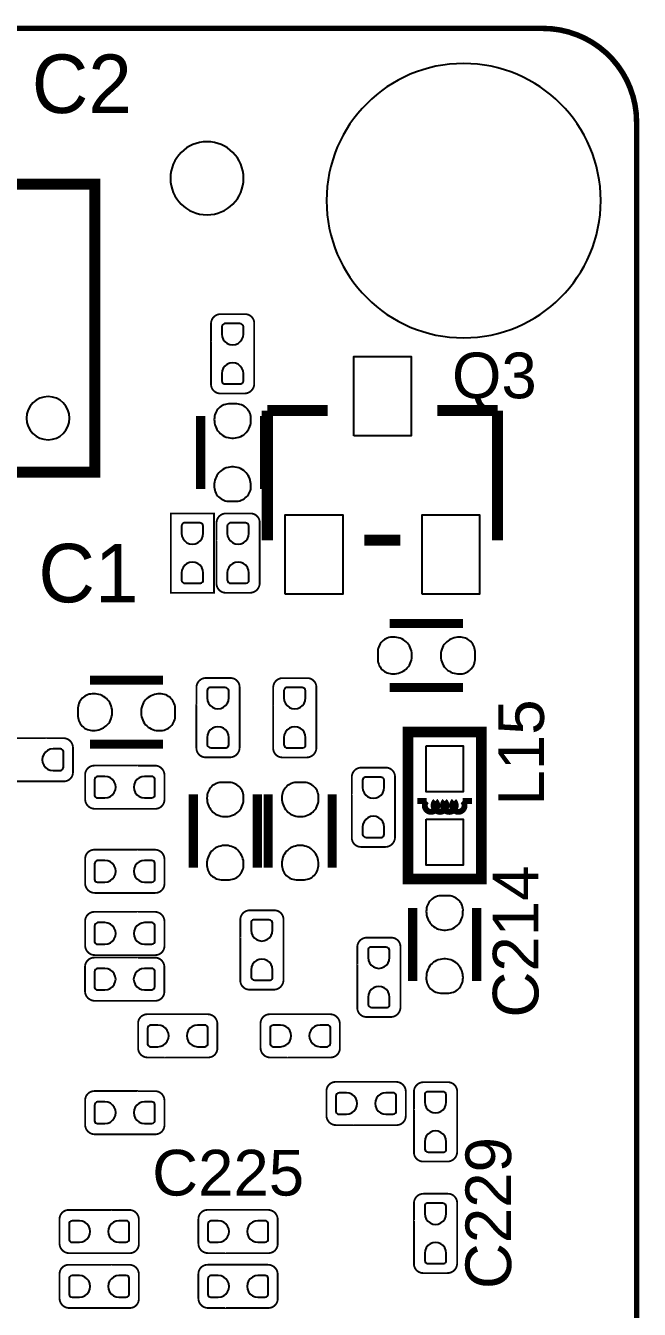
# Model space of a CAD drawing. Extents: x 52.2 to 109.2, y 0 to 35.
# Drawn here: x 100.7 to 109.23, y 17.21 to 35.04 of the extents above; entities that cross this region are included whole.
import ezdxf
from ezdxf.enums import TextEntityAlignment as Align

# ---------------------------------------------------------------- set-up
doc = ezdxf.new("R2010")
doc.units = 0
doc.header["$MEASUREMENT"] = 0
doc.layers.get('0').update_dxf_attribs({"linetype": 'CONTINUOUS'})
for name, color, linetype in [('BG_NCROUTE_PATH', 231, 'CONTINUOUS'), ('BG_OUTLINE', 2, 'CONTINUOUS'), ('PIN_BOTTOM', 11, 'CONTINUOUS')]:
    doc.layers.add(name, color=color, linetype=linetype)

# ---------------------------------------------------------------- blocks, each defined once
blk = doc.blocks.new('AAA')
at = {"layer": 'BG_NCROUTE_PATH'}
for points, const_width in [([(-53.29428, -2.39395), (1.105662, -2.39395, 0.414214), (2.405634, -1.093978), (2.405634, 31.306008, 0.414214), (1.105662, 32.60598), (-53.29428, 32.60598, 0.414214), (-54.594252, 31.306008), (-54.594252, -1.093978, 0.414214), (-53.29428, -2.39395)], 0.0762), ([(-48.681132, 28.265628), (-48.681132, 28.504896, 0.414214), (-48.813466, 28.63723), (-49.154588, 28.63723, 0.414214), (-49.281334, 28.510484), (-49.281334, 27.670506, 0.414214), (-49.145952, 27.535124), (-48.809402, 27.535124, 0.414214), (-48.680878, 27.663648), (-48.680878, 28.265374), (-48.681132, 28.265628)], 0.0254), ([(-48.757332, 25.497028), (-48.757332, 25.736296, 0.414214), (-48.889666, 25.86863), (-49.230788, 25.86863, 0.414214), (-49.357534, 25.741884), (-49.357534, 24.901906, 0.414214), (-49.222152, 24.766524), (-48.885602, 24.766524, 0.414214), (-48.757078, 24.895048), (-48.757078, 25.496774), (-48.757332, 25.497028)], 0.0254), ([(-49.544732, 23.210012), (-49.544732, 23.44928, 0.414214), (-49.677066, 23.581614), (-50.018188, 23.581614, 0.414214), (-50.144934, 23.454868), (-50.144934, 22.61489, 0.414214), (-50.009552, 22.479508), (-49.673002, 22.479508, 0.414214), (-49.544478, 22.608032), (-49.544478, 23.209758), (-49.544732, 23.210012)], 0.0254), ([(-48.477932, 23.211282), (-48.477932, 23.45055, 0.414214), (-48.610266, 23.582884), (-48.951388, 23.582884, 0.414214), (-49.078134, 23.456138), (-49.078134, 22.61616, 0.414214), (-48.942752, 22.480778), (-48.606202, 22.480778, 0.414214), (-48.477678, 22.609302), (-48.477678, 23.211028), (-48.477932, 23.211282)], 0.0254), ([(-46.390814, 22.74697), (-46.630082, 22.74697, 0.414214), (-46.762416, 22.614636), (-46.762416, 22.273514, 0.414214), (-46.63567, 22.146768), (-45.795692, 22.146768, 0.414214), (-45.66031, 22.28215), (-45.66031, 22.6187, 0.414214), (-45.788834, 22.747224), (-46.39056, 22.747224), (-46.390814, 22.74697)], 0.0254), ([(-50.636932, 21.966682), (-50.636932, 22.20595, 0.414214), (-50.769266, 22.338284), (-51.110388, 22.338284, 0.414214), (-51.237134, 22.211538), (-51.237134, 21.37156, 0.414214), (-51.101752, 21.236178), (-50.765202, 21.236178, 0.414214), (-50.636678, 21.364702), (-50.636678, 21.966428), (-50.636932, 21.966682)], 0.0254), ([(-47.662084, 22.36597), (-47.901352, 22.36597, 0.414214), (-48.033686, 22.233636), (-48.033686, 21.892514, 0.414214), (-47.90694, 21.765768), (-47.066962, 21.765768, 0.414214), (-46.93158, 21.90115), (-46.93158, 22.2377, 0.414214), (-47.060104, 22.366224), (-47.66183, 22.366224), (-47.662084, 22.36597)], 0.0254), ([(-52.308252, 21.87321), (-52.176172, 21.87321, 2.510943), (-52.056792, 21.87321, 2.325548), (-51.927252, 21.87321)], 0.08128), ([(-51.546252, 21.87321), (-51.678332, 21.87321, -2.510943), (-51.797712, 21.87321, -2.325548), (-51.927252, 21.87321)], 0.08128), ([(-47.662084, 21.19757), (-47.901352, 21.19757, 0.414214), (-48.033686, 21.065236), (-48.033686, 20.724114, 0.414214), (-47.90694, 20.597368), (-47.066962, 20.597368, 0.414214), (-46.93158, 20.73275), (-46.93158, 21.0693, 0.414214), (-47.060104, 21.197824), (-47.66183, 21.197824), (-47.662084, 21.19757)], 0.0254), ([(-49.087532, 19.984212), (-49.087532, 20.22348, 0.414214), (-49.219866, 20.355814), (-49.560988, 20.355814, 0.414214), (-49.687734, 20.229068), (-49.687734, 19.38909, 0.414214), (-49.552352, 19.253708), (-49.215802, 19.253708, 0.414214), (-49.087278, 19.382232), (-49.087278, 19.983958), (-49.087532, 19.984212)], 0.0254), ([(-47.662084, 20.33397), (-47.901352, 20.33397, 0.414214), (-48.033686, 20.201636), (-48.033686, 19.860514, 0.414214), (-47.90694, 19.733768), (-47.066962, 19.733768, 0.414214), (-46.93158, 19.86915), (-46.93158, 20.2057, 0.414214), (-47.060104, 20.334224), (-47.66183, 20.334224), (-47.662084, 20.33397)], 0.0254), ([(-50.713132, 19.604482), (-50.713132, 19.84375, 0.414214), (-50.845466, 19.976084), (-51.186588, 19.976084, 0.414214), (-51.313334, 19.849338), (-51.313334, 19.00936, 0.414214), (-51.177952, 18.873978), (-50.841402, 18.873978, 0.414214), (-50.712878, 19.002502), (-50.712878, 19.604228), (-50.713132, 19.604482)], 0.0254), ([(-47.660814, 19.69897), (-47.900082, 19.69897, 0.414214), (-48.032416, 19.566636), (-48.032416, 19.225514, 0.414214), (-47.90567, 19.098768), (-47.065692, 19.098768, 0.414214), (-46.93031, 19.23415), (-46.93031, 19.5707, 0.414214), (-47.058834, 19.699224), (-47.66056, 19.699224), (-47.660814, 19.69897)], 0.0254), ([(-49.74082, 18.31213), (-49.501552, 18.31213, 0.414214), (-49.369218, 18.444464), (-49.369218, 18.785586, 0.414214), (-49.495964, 18.912332), (-50.335942, 18.912332, 0.414214), (-50.471324, 18.77695), (-50.471324, 18.4404, 0.414214), (-50.3428, 18.311876), (-49.741074, 18.311876), (-49.74082, 18.31213)], 0.0254), ([(-48.03902, 18.31213), (-47.799752, 18.31213, 0.414214), (-47.667418, 18.444464), (-47.667418, 18.785586, 0.414214), (-47.794164, 18.912332), (-48.634142, 18.912332, 0.414214), (-48.769524, 18.77695), (-48.769524, 18.4404, 0.414214), (-48.641, 18.311876), (-48.039274, 18.311876), (-48.03902, 18.31213)], 0.0254), ([(-51.500532, 17.596612), (-51.500532, 17.83588, 0.414214), (-51.632866, 17.968214), (-51.973988, 17.968214, 0.414214), (-52.100734, 17.841468), (-52.100734, 17.00149, 0.414214), (-51.965352, 16.866108), (-51.628802, 16.866108, 0.414214), (-51.500278, 16.994632), (-51.500278, 17.596358), (-51.500532, 17.596612)], 0.0254), ([(-50.65649, 17.37233), (-50.417222, 17.37233, 0.414214), (-50.284888, 17.504664), (-50.284888, 17.845786, 0.414214), (-50.411634, 17.972532), (-51.251612, 17.972532, 0.414214), (-51.386994, 17.83715), (-51.386994, 17.5006, 0.414214), (-51.25847, 17.372076), (-50.656744, 17.372076), (-50.65649, 17.37233)], 0.0254), ([(-47.662084, 17.84477), (-47.901352, 17.84477, 0.414214), (-48.033686, 17.712436), (-48.033686, 17.371314, 0.414214), (-47.90694, 17.244568), (-47.066962, 17.244568, 0.414214), (-46.93158, 17.37995), (-46.93158, 17.7165, 0.414214), (-47.060104, 17.845024), (-47.66183, 17.845024), (-47.662084, 17.84477)], 0.0254), ([(-51.500532, 16.047212), (-51.500532, 16.28648, 0.414214), (-51.632866, 16.418814), (-51.973988, 16.418814, 0.414214), (-52.100734, 16.292068), (-52.100734, 15.45209, 0.414214), (-51.965352, 15.316708), (-51.628802, 15.316708, 0.414214), (-51.500278, 15.445232), (-51.500278, 16.046958), (-51.500532, 16.047212)], 0.0254), ([(-48.87722, 15.59433), (-48.637952, 15.59433, 0.414214), (-48.505618, 15.726664), (-48.505618, 16.067786, 0.414214), (-48.632364, 16.194532), (-49.472342, 16.194532, 0.414214), (-49.607724, 16.05915), (-49.607724, 15.7226, 0.414214), (-49.4792, 15.594076), (-48.877474, 15.594076), (-48.87722, 15.59433)], 0.0254), ([(-47.306484, 16.19377), (-47.545752, 16.19377, 0.414214), (-47.678086, 16.061436), (-47.678086, 15.720314, 0.414214), (-47.55134, 15.593568), (-46.711362, 15.593568, 0.414214), (-46.57598, 15.72895), (-46.57598, 16.0655, 0.414214), (-46.704504, 16.194024), (-47.30623, 16.194024), (-47.306484, 16.19377)], 0.0254), ([(-48.87722, 14.83233), (-48.637952, 14.83233, 0.414214), (-48.505618, 14.964664), (-48.505618, 15.305786, 0.414214), (-48.632364, 15.432532), (-49.472342, 15.432532, 0.414214), (-49.607724, 15.29715), (-49.607724, 14.9606, 0.414214), (-49.4792, 14.832076), (-48.877474, 14.832076), (-48.87722, 14.83233)], 0.0254), ([(-47.306484, 15.43177), (-47.545752, 15.43177, 0.414214), (-47.678086, 15.299436), (-47.678086, 14.958314, 0.414214), (-47.55134, 14.831568), (-46.711362, 14.831568, 0.414214), (-46.57598, 14.96695), (-46.57598, 15.3035, 0.414214), (-46.704504, 15.432024), (-47.30623, 15.432024), (-47.306484, 15.43177)], 0.0254)]:
    blk.add_lwpolyline(points, format="xyb", dxfattribs=dict(at, const_width=const_width))
for points, const_width in [([(-45.866558, 26.441654), (-47.066708, 26.441654), (-47.066708, 30.441646), (-45.866558, 30.441646)], 0.1524), ([(-52.66309, 27.297126), (-52.66309, 25.493726)], 0.153924), ([(-51.825144, 27.297126), (-52.66309, 27.297126)], 0.153924), ([(-50.301144, 27.297126), (-49.463198, 27.297126)], 0.153924), ([(-49.463198, 27.297126), (-49.463198, 25.493726)], 0.153924), ([(-49.425352, 27.22245), (-49.425352, 26.20645)], 0.127), ([(-48.536352, 26.20645), (-48.536352, 27.22245)], 0.127), ([(-48.122332, 25.41016), (-48.122332, 25.868376), (-48.722788, 25.868376), (-48.722788, 24.76627), (-48.122332, 24.76627), (-48.122332, 25.41016)], 0.0254), ([(-50.813208, 25.497282), (-51.31308, 25.497282)], 0.153924), ([(-51.165252, 24.33955), (-52.181252, 24.33955)], 0.127), ([(-46.999652, 23.55215), (-48.015652, 23.55215)], 0.127), ([(-52.181252, 23.45055), (-51.165252, 23.45055)], 0.127), ([(-52.437792, 22.83333), (-52.437792, 20.79117), (-51.416712, 20.79117), (-51.416712, 22.83333), (-52.437792, 22.83333)], 0.14986), ([(-48.015652, 22.66315), (-46.999652, 22.66315)], 0.127), ([(-50.365152, 21.96465), (-50.365152, 20.94865)], 0.127), ([(-49.476152, 20.94865), (-49.476152, 21.96465)], 0.127), ([(-49.323752, 21.96465), (-49.323752, 20.94865)], 0.127), ([(-48.434752, 20.94865), (-48.434752, 21.96465)], 0.127), ([(-52.371752, 20.38985), (-52.371752, 19.37385)], 0.127), ([(-51.482752, 19.37385), (-51.482752, 20.38985)], 0.127)]:
    blk.add_lwpolyline(points, dxfattribs=dict(at, const_width=const_width))
at = {"layer": 'BG_OUTLINE'}
blk.add_lwpolyline([(-54.594252, 27.346656), (-54.594252, 0.680974), (-54.594252, -1.102106, 0.41084), (-53.287422, -2.39395), (-51.216052, -2.39395), (-2.315972, -2.39395), (1.120902, -2.39395, 0.411966), (2.405634, -1.099312), (2.405634, 1.886204), (2.405634, 28.812236), (2.405634, 31.328106, 0.410401), (1.110996, 32.60598), (-0.444754, 32.60598), (-45.696378, 32.60598), (-53.289708, 32.60598, 0.41031), (-54.594252, 31.28391)], format="xyb", close=True, dxfattribs=at)
at = {"layer": 'PIN_BOTTOM'}
for points in [[(-49.130966, 28.360878), (-49.130966, 28.462478, -0.375524), (-49.082452, 28.504896), (-48.866552, 28.504896, -0.36542), (-48.830738, 28.462478), (-48.830738, 28.360878, -1.000028)], [(-48.830738, 27.810714), (-48.830738, 27.709114, -0.375524), (-48.879252, 27.666696), (-49.095152, 27.666696, -0.36542), (-49.130966, 27.709114), (-49.130966, 27.810714, -1.000028)], [(-49.207166, 25.592278), (-49.207166, 25.693878, -0.375524), (-49.158652, 25.736296), (-48.942752, 25.736296, -0.36542), (-48.906938, 25.693878), (-48.906938, 25.592278, -1.000028)], [(-48.572166, 25.592532), (-48.572166, 25.694132, -0.375524), (-48.523652, 25.73655), (-48.307752, 25.73655, -0.36542), (-48.271938, 25.694132), (-48.271938, 25.592532, -1.000028)], [(-48.906938, 25.042114), (-48.906938, 24.940514, -0.375524), (-48.955452, 24.898096), (-49.171352, 24.898096, -0.36542), (-49.207166, 24.940514), (-49.207166, 25.042114, -1.000028)], [(-48.271938, 25.042368), (-48.271938, 24.940768, -0.375524), (-48.320452, 24.89835), (-48.536352, 24.89835, -0.36542), (-48.572166, 24.940768), (-48.572166, 25.042368, -1.000028)], [(-49.994566, 23.305262), (-49.994566, 23.406862, -0.375524), (-49.946052, 23.44928), (-49.730152, 23.44928, -0.36542), (-49.694338, 23.406862), (-49.694338, 23.305262, -1.000028)], [(-48.927766, 23.306532), (-48.927766, 23.408132, -0.375524), (-48.879252, 23.45055), (-48.663352, 23.45055, -0.36542), (-48.627538, 23.408132), (-48.627538, 23.306532, -1.000028)], [(-49.694338, 22.755098), (-49.694338, 22.653498, -0.375524), (-49.742852, 22.61108), (-49.958752, 22.61108, -0.36542), (-49.994566, 22.653498), (-49.994566, 22.755098, -1.000028)], [(-48.627538, 22.756368), (-48.627538, 22.654768, -0.375524), (-48.676052, 22.61235), (-48.891952, 22.61235, -0.36542), (-48.927766, 22.654768), (-48.927766, 22.756368, -1.000028)], [(-46.486064, 22.297136), (-46.587664, 22.297136, -0.375524), (-46.630082, 22.34565), (-46.630082, 22.56155, -0.36542), (-46.587664, 22.597364), (-46.486064, 22.597364, -1.000028)], [(-51.086766, 22.061932), (-51.086766, 22.163532, -0.375524), (-51.038252, 22.20595), (-50.822352, 22.20595, -0.36542), (-50.786538, 22.163532), (-50.786538, 22.061932, -1.000028)], [(-47.757334, 21.916136), (-47.858934, 21.916136, -0.375524), (-47.901352, 21.96465), (-47.901352, 22.18055, -0.36542), (-47.858934, 22.216364), (-47.757334, 22.216364, -1.000028)], [(-47.20717, 22.216364), (-47.10557, 22.216364, -0.375524), (-47.063152, 22.16785), (-47.063152, 21.95195, -0.36542), (-47.10557, 21.916136), (-47.20717, 21.916136, -1.000028)], [(-50.786538, 21.511768), (-50.786538, 21.410168, -0.375524), (-50.835052, 21.36775), (-51.050952, 21.36775, -0.36542), (-51.086766, 21.410168), (-51.086766, 21.511768, -1.000028)], [(-47.757334, 20.747736), (-47.858934, 20.747736, -0.375524), (-47.901352, 20.79625), (-47.901352, 21.01215, -0.36542), (-47.858934, 21.047964), (-47.757334, 21.047964, -1.000028)], [(-47.20717, 21.047964), (-47.10557, 21.047964, -0.375524), (-47.063152, 20.99945), (-47.063152, 20.78355, -0.36542), (-47.10557, 20.747736), (-47.20717, 20.747736, -1.000028)], [(-49.537366, 20.079462), (-49.537366, 20.181062, -0.375524), (-49.488852, 20.22348), (-49.272952, 20.22348, -0.36542), (-49.237138, 20.181062), (-49.237138, 20.079462, -1.000028)], [(-47.757334, 19.884136), (-47.858934, 19.884136, -0.375524), (-47.901352, 19.93265), (-47.901352, 20.14855, -0.36542), (-47.858934, 20.184364), (-47.757334, 20.184364, -1.000028)], [(-47.20717, 20.184364), (-47.10557, 20.184364, -0.375524), (-47.063152, 20.13585), (-47.063152, 19.91995, -0.36542), (-47.10557, 19.884136), (-47.20717, 19.884136, -1.000028)], [(-51.162966, 19.699732), (-51.162966, 19.801332, -0.375524), (-51.114452, 19.84375), (-50.898552, 19.84375, -0.36542), (-50.862738, 19.801332), (-50.862738, 19.699732, -1.000028)], [(-49.237138, 19.529298), (-49.237138, 19.427698, -0.375524), (-49.285652, 19.38528), (-49.501552, 19.38528, -0.36542), (-49.537366, 19.427698), (-49.537366, 19.529298, -1.000028)], [(-47.756064, 19.249136), (-47.857664, 19.249136, -0.375524), (-47.900082, 19.29765), (-47.900082, 19.51355, -0.36542), (-47.857664, 19.549364), (-47.756064, 19.549364, -1.000028)], [(-47.2059, 19.549364), (-47.1043, 19.549364, -0.375524), (-47.061882, 19.50085), (-47.061882, 19.28495, -0.36542), (-47.1043, 19.249136), (-47.2059, 19.249136, -1.000028)], [(-50.862738, 19.149568), (-50.862738, 19.047968, -0.375524), (-50.911252, 19.00555), (-51.127152, 19.00555, -0.36542), (-51.162966, 19.047968), (-51.162966, 19.149568, -1.000028)], [(-50.195734, 18.461736), (-50.297334, 18.461736, -0.375524), (-50.339752, 18.51025), (-50.339752, 18.72615, -0.36542), (-50.297334, 18.761964), (-50.195734, 18.761964, -1.000028)], [(-49.64557, 18.761964), (-49.54397, 18.761964, -0.375524), (-49.501552, 18.71345), (-49.501552, 18.49755, -0.36542), (-49.54397, 18.461736), (-49.64557, 18.461736, -1.000028)], [(-48.493934, 18.461736), (-48.595534, 18.461736, -0.375524), (-48.637952, 18.51025), (-48.637952, 18.72615, -0.36542), (-48.595534, 18.761964), (-48.493934, 18.761964, -1.000028)], [(-47.94377, 18.761964), (-47.84217, 18.761964, -0.375524), (-47.799752, 18.71345), (-47.799752, 18.49755, -0.36542), (-47.84217, 18.461736), (-47.94377, 18.461736, -1.000028)], [(-51.950366, 17.691862), (-51.950366, 17.793462, -0.375524), (-51.901852, 17.83588), (-51.685952, 17.83588, -0.36542), (-51.650138, 17.793462), (-51.650138, 17.691862, -1.000028)], [(-51.111404, 17.521936), (-51.213004, 17.521936, -0.375524), (-51.255422, 17.57045), (-51.255422, 17.78635, -0.36542), (-51.213004, 17.822164), (-51.111404, 17.822164, -1.000028)], [(-50.56124, 17.822164), (-50.45964, 17.822164, -0.375524), (-50.417222, 17.77365), (-50.417222, 17.55775, -0.36542), (-50.45964, 17.521936), (-50.56124, 17.521936, -1.000028)], [(-47.757334, 17.394936), (-47.858934, 17.394936, -0.375524), (-47.901352, 17.44345), (-47.901352, 17.65935, -0.36542), (-47.858934, 17.695164), (-47.757334, 17.695164, -1.000028)], [(-47.20717, 17.695164), (-47.10557, 17.695164, -0.375524), (-47.063152, 17.64665), (-47.063152, 17.43075, -0.36542), (-47.10557, 17.394936), (-47.20717, 17.394936, -1.000028)], [(-51.650138, 17.141698), (-51.650138, 17.040098, -0.375524), (-51.698652, 16.99768), (-51.914552, 16.99768, -0.36542), (-51.950366, 17.040098), (-51.950366, 17.141698, -1.000028)], [(-51.950366, 16.142462), (-51.950366, 16.244062, -0.375524), (-51.901852, 16.28648), (-51.685952, 16.28648, -0.36542), (-51.650138, 16.244062), (-51.650138, 16.142462, -1.000028)], [(-49.332134, 15.743936), (-49.433734, 15.743936, -0.375524), (-49.476152, 15.79245), (-49.476152, 16.00835, -0.36542), (-49.433734, 16.044164), (-49.332134, 16.044164, -1.000028)], [(-48.78197, 16.044164), (-48.68037, 16.044164, -0.375524), (-48.637952, 15.99565), (-48.637952, 15.77975, -0.36542), (-48.68037, 15.743936), (-48.78197, 15.743936, -1.000028)], [(-47.401734, 15.743936), (-47.503334, 15.743936, -0.375524), (-47.545752, 15.79245), (-47.545752, 16.00835, -0.36542), (-47.503334, 16.044164), (-47.401734, 16.044164, -1.000028)], [(-46.85157, 16.044164), (-46.74997, 16.044164, -0.375524), (-46.707552, 15.99565), (-46.707552, 15.77975, -0.36542), (-46.74997, 15.743936), (-46.85157, 15.743936, -1.000028)], [(-51.650138, 15.592298), (-51.650138, 15.490698, -0.375524), (-51.698652, 15.44828), (-51.914552, 15.44828, -0.36542), (-51.950366, 15.490698), (-51.950366, 15.592298, -1.000028)], [(-49.332134, 14.981936), (-49.433734, 14.981936, -0.375524), (-49.476152, 15.03045), (-49.476152, 15.24635, -0.36542), (-49.433734, 15.282164), (-49.332134, 15.282164, -1.000028)], [(-48.78197, 15.282164), (-48.68037, 15.282164, -0.375524), (-48.637952, 15.23365), (-48.637952, 15.01775, -0.36542), (-48.68037, 14.981936), (-48.78197, 14.981936, -1.000028)], [(-47.401734, 14.981936), (-47.503334, 14.981936, -0.375524), (-47.545752, 15.03045), (-47.545752, 15.24635, -0.36542), (-47.503334, 15.282164), (-47.401734, 15.282164, -1.000028)], [(-46.85157, 15.282164), (-46.74997, 15.282164, -0.375524), (-46.707552, 15.23365), (-46.707552, 15.01775, -0.36542), (-46.74997, 14.981936), (-46.85157, 14.981936, -1.000028)]]:
    blk.add_lwpolyline(points, format="xyb", close=True, dxfattribs=at)
for points in [[(-50.663094, 26.947114), (-50.663094, 28.047188), (-51.463194, 28.047188), (-51.463194, 26.947114)], [(-48.727106, 27.19705), (-48.725836, 27.17292), (-48.727106, 27.149044), (-48.730154, 27.125168), (-48.735488, 27.101546), (-48.743108, 27.078686), (-48.752506, 27.056588), (-48.763936, 27.035506), (-48.777144, 27.01544), (-48.792384, 26.996644), (-48.808894, 26.979118), (-48.827182, 26.96337), (-48.84674, 26.9494), (-48.8696, 26.93797), (-48.893476, 26.928826), (-48.918114, 26.921968), (-48.94326, 26.917142), (-48.96866, 26.914856), (-48.99406, 26.914856), (-49.01946, 26.917142), (-49.044606, 26.921968), (-49.069244, 26.928826), (-49.09312, 26.93797), (-49.11598, 26.9494), (-49.135792, 26.962862), (-49.154334, 26.978102), (-49.171352, 26.99512), (-49.186592, 27.013916), (-49.200054, 27.033728), (-49.211484, 27.055064), (-49.220882, 27.077162), (-49.227994, 27.100022), (-49.23282, 27.123644), (-49.23536, 27.14752), (-49.235614, 27.17165), (-49.235868, 27.193494), (-49.233582, 27.215084), (-49.229264, 27.23642), (-49.22266, 27.256994), (-49.21377, 27.27706), (-49.203102, 27.295856), (-49.190402, 27.313382), (-49.175924, 27.329638), (-49.159668, 27.34437), (-49.142142, 27.35707), (-49.123346, 27.367992), (-49.103534, 27.376882), (-49.082706, 27.38374), (-49.06137, 27.388058), (-49.03978, 27.390344), (-48.923194, 27.390344), (-48.901858, 27.388312), (-48.880776, 27.38374), (-48.860202, 27.377136), (-48.840644, 27.3685), (-48.821848, 27.357832), (-48.804322, 27.345386), (-48.78832, 27.331162), (-48.773842, 27.31516), (-48.761142, 27.297888), (-48.75022, 27.279346), (-48.741076, 27.259788), (-48.734218, 27.239468), (-48.729646, 27.218386)], [(-49.234598, 26.23185), (-49.235868, 26.25598), (-49.234598, 26.279856), (-49.23155, 26.303732), (-49.226216, 26.327354), (-49.218596, 26.350214), (-49.209198, 26.372312), (-49.197768, 26.393394), (-49.18456, 26.41346), (-49.16932, 26.432256), (-49.15281, 26.449782), (-49.134522, 26.46553), (-49.114964, 26.4795), (-49.092104, 26.49093), (-49.068228, 26.500074), (-49.04359, 26.506932), (-49.018444, 26.511758), (-48.993044, 26.514044), (-48.967644, 26.514044), (-48.942244, 26.511758), (-48.917098, 26.506932), (-48.89246, 26.500074), (-48.868584, 26.49093), (-48.845724, 26.4795), (-48.825912, 26.466038), (-48.80737, 26.450798), (-48.790352, 26.43378), (-48.775112, 26.414984), (-48.76165, 26.395172), (-48.75022, 26.373836), (-48.740822, 26.351738), (-48.73371, 26.328878), (-48.728884, 26.305256), (-48.726344, 26.28138), (-48.72609, 26.25725), (-48.725836, 26.235406), (-48.728122, 26.213816), (-48.73244, 26.19248), (-48.739044, 26.171906), (-48.747934, 26.15184), (-48.758602, 26.133044), (-48.771302, 26.115518), (-48.78578, 26.099262), (-48.802036, 26.08453), (-48.819562, 26.07183), (-48.838358, 26.060908), (-48.85817, 26.052018), (-48.878998, 26.04516), (-48.900334, 26.040842), (-48.921924, 26.038556), (-49.03851, 26.038556), (-49.059846, 26.040588), (-49.080928, 26.04516), (-49.101502, 26.051764), (-49.12106, 26.0604), (-49.139856, 26.071068), (-49.157382, 26.083514), (-49.173384, 26.097738), (-49.187862, 26.11374), (-49.200562, 26.131012), (-49.211484, 26.149554), (-49.220628, 26.169112), (-49.227486, 26.189432), (-49.232058, 26.210514)], [(-51.613054, 24.746966), (-51.613054, 25.84704), (-52.413154, 25.84704), (-52.413154, 24.746966)], [(-49.713134, 24.746966), (-49.713134, 25.84704), (-50.513234, 25.84704), (-50.513234, 24.746966)], [(-52.155852, 24.148796), (-52.131722, 24.150066), (-52.107846, 24.148796), (-52.08397, 24.145748), (-52.060348, 24.140414), (-52.037488, 24.132794), (-52.01539, 24.123396), (-51.994308, 24.111966), (-51.974242, 24.098758), (-51.955446, 24.083518), (-51.93792, 24.067008), (-51.922172, 24.04872), (-51.908202, 24.029162), (-51.896772, 24.006302), (-51.887628, 23.982426), (-51.88077, 23.957788), (-51.875944, 23.932642), (-51.873658, 23.907242), (-51.873658, 23.881842), (-51.875944, 23.856442), (-51.88077, 23.831296), (-51.887628, 23.806658), (-51.896772, 23.782782), (-51.908202, 23.759922), (-51.921664, 23.74011), (-51.936904, 23.721568), (-51.953922, 23.70455), (-51.972718, 23.68931), (-51.99253, 23.675848), (-52.013866, 23.664418), (-52.035964, 23.65502), (-52.058824, 23.647908), (-52.082446, 23.643082), (-52.106322, 23.640542), (-52.130452, 23.640288), (-52.152296, 23.640034), (-52.173886, 23.64232), (-52.195222, 23.646638), (-52.215796, 23.653242), (-52.235862, 23.662132), (-52.254658, 23.6728), (-52.272184, 23.6855), (-52.28844, 23.699978), (-52.303172, 23.716234), (-52.315872, 23.73376), (-52.326794, 23.752556), (-52.335684, 23.772368), (-52.342542, 23.793196), (-52.34686, 23.814532), (-52.349146, 23.836122), (-52.349146, 23.952708), (-52.347114, 23.974044), (-52.342542, 23.995126), (-52.335938, 24.0157), (-52.327302, 24.035258), (-52.316634, 24.054054), (-52.304188, 24.07158), (-52.289964, 24.087582), (-52.273962, 24.10206), (-52.25669, 24.11476), (-52.238148, 24.125682), (-52.21859, 24.134826), (-52.19827, 24.141684), (-52.177188, 24.146256)], [(-51.190652, 23.641304), (-51.214782, 23.640034), (-51.238658, 23.641304), (-51.262534, 23.644352), (-51.286156, 23.649686), (-51.309016, 23.657306), (-51.331114, 23.666704), (-51.352196, 23.678134), (-51.372262, 23.691342), (-51.391058, 23.706582), (-51.408584, 23.723092), (-51.424332, 23.74138), (-51.438302, 23.760938), (-51.449732, 23.783798), (-51.458876, 23.807674), (-51.465734, 23.832312), (-51.47056, 23.857458), (-51.472846, 23.882858), (-51.472846, 23.908258), (-51.47056, 23.933658), (-51.465734, 23.958804), (-51.458876, 23.983442), (-51.449732, 24.007318), (-51.438302, 24.030178), (-51.42484, 24.04999), (-51.4096, 24.068532), (-51.392582, 24.08555), (-51.373786, 24.10079), (-51.353974, 24.114252), (-51.332638, 24.125682), (-51.31054, 24.13508), (-51.28768, 24.142192), (-51.264058, 24.147018), (-51.240182, 24.149558), (-51.216052, 24.149812), (-51.194208, 24.150066), (-51.172618, 24.14778), (-51.151282, 24.143462), (-51.130708, 24.136858), (-51.110642, 24.127968), (-51.091846, 24.1173), (-51.07432, 24.1046), (-51.058064, 24.090122), (-51.043332, 24.073866), (-51.030632, 24.05634), (-51.01971, 24.037544), (-51.01082, 24.017732), (-51.003962, 23.996904), (-50.999644, 23.975568), (-50.997358, 23.953978), (-50.997358, 23.837392), (-50.99939, 23.816056), (-51.003962, 23.794974), (-51.010566, 23.7744), (-51.019202, 23.754842), (-51.02987, 23.736046), (-51.042316, 23.71852), (-51.05654, 23.702518), (-51.072542, 23.68804), (-51.089814, 23.67534), (-51.108356, 23.664418), (-51.127914, 23.655274), (-51.148234, 23.648416), (-51.169316, 23.643844)], [(-47.990252, 23.361396), (-47.966122, 23.362666), (-47.942246, 23.361396), (-47.91837, 23.358348), (-47.894748, 23.353014), (-47.871888, 23.345394), (-47.84979, 23.335996), (-47.828708, 23.324566), (-47.808642, 23.311358), (-47.789846, 23.296118), (-47.77232, 23.279608), (-47.756572, 23.26132), (-47.742602, 23.241762), (-47.731172, 23.218902), (-47.722028, 23.195026), (-47.71517, 23.170388), (-47.710344, 23.145242), (-47.708058, 23.119842), (-47.708058, 23.094442), (-47.710344, 23.069042), (-47.71517, 23.043896), (-47.722028, 23.019258), (-47.731172, 22.995382), (-47.742602, 22.972522), (-47.756064, 22.95271), (-47.771304, 22.934168), (-47.788322, 22.91715), (-47.807118, 22.90191), (-47.82693, 22.888448), (-47.848266, 22.877018), (-47.870364, 22.86762), (-47.893224, 22.860508), (-47.916846, 22.855682), (-47.940722, 22.853142), (-47.964852, 22.852888), (-47.986696, 22.852634), (-48.008286, 22.85492), (-48.029622, 22.859238), (-48.050196, 22.865842), (-48.070262, 22.874732), (-48.089058, 22.8854), (-48.106584, 22.8981), (-48.12284, 22.912578), (-48.137572, 22.928834), (-48.150272, 22.94636), (-48.161194, 22.965156), (-48.170084, 22.984968), (-48.176942, 23.005796), (-48.18126, 23.027132), (-48.183546, 23.048722), (-48.183546, 23.165308), (-48.181514, 23.186644), (-48.176942, 23.207726), (-48.170338, 23.2283), (-48.161702, 23.247858), (-48.151034, 23.266654), (-48.138588, 23.28418), (-48.124364, 23.300182), (-48.108362, 23.31466), (-48.09109, 23.32736), (-48.072548, 23.338282), (-48.05299, 23.347426), (-48.03267, 23.354284), (-48.011588, 23.358856)], [(-47.025052, 22.853904), (-47.049182, 22.852634), (-47.073058, 22.853904), (-47.096934, 22.856952), (-47.120556, 22.862286), (-47.143416, 22.869906), (-47.165514, 22.879304), (-47.186596, 22.890734), (-47.206662, 22.903942), (-47.225458, 22.919182), (-47.242984, 22.935692), (-47.258732, 22.95398), (-47.272702, 22.973538), (-47.284132, 22.996398), (-47.293276, 23.020274), (-47.300134, 23.044912), (-47.30496, 23.070058), (-47.307246, 23.095458), (-47.307246, 23.120858), (-47.30496, 23.146258), (-47.300134, 23.171404), (-47.293276, 23.196042), (-47.284132, 23.219918), (-47.272702, 23.242778), (-47.25924, 23.26259), (-47.244, 23.281132), (-47.226982, 23.29815), (-47.208186, 23.31339), (-47.188374, 23.326852), (-47.167038, 23.338282), (-47.14494, 23.34768), (-47.12208, 23.354792), (-47.098458, 23.359618), (-47.074582, 23.362158), (-47.050452, 23.362412), (-47.028608, 23.362666), (-47.007018, 23.36038), (-46.985682, 23.356062), (-46.965108, 23.349458), (-46.945042, 23.340568), (-46.926246, 23.3299), (-46.90872, 23.3172), (-46.892464, 23.302722), (-46.877732, 23.286466), (-46.865032, 23.26894), (-46.85411, 23.250144), (-46.84522, 23.230332), (-46.838362, 23.209504), (-46.834044, 23.188168), (-46.831758, 23.166578), (-46.831758, 23.049992), (-46.83379, 23.028656), (-46.838362, 23.007574), (-46.844966, 22.987), (-46.853602, 22.967442), (-46.86427, 22.948646), (-46.876716, 22.93112), (-46.89094, 22.915118), (-46.906942, 22.90064), (-46.924214, 22.88794), (-46.942756, 22.877018), (-46.962314, 22.867874), (-46.982634, 22.861016), (-47.003716, 22.856444)], [(-51.671982, 22.64283), (-52.182522, 22.64283), (-52.182522, 22.00275), (-51.671982, 22.00275)], [(-49.666906, 21.93925), (-49.665636, 21.91512), (-49.666906, 21.891244), (-49.669954, 21.867368), (-49.675288, 21.843746), (-49.682908, 21.820886), (-49.692306, 21.798788), (-49.703736, 21.777706), (-49.716944, 21.75764), (-49.732184, 21.738844), (-49.748694, 21.721318), (-49.766982, 21.70557), (-49.78654, 21.6916), (-49.8094, 21.68017), (-49.833276, 21.671026), (-49.857914, 21.664168), (-49.88306, 21.659342), (-49.90846, 21.657056), (-49.93386, 21.657056), (-49.95926, 21.659342), (-49.984406, 21.664168), (-50.009044, 21.671026), (-50.03292, 21.68017), (-50.05578, 21.6916), (-50.075592, 21.705062), (-50.094134, 21.720302), (-50.111152, 21.73732), (-50.126392, 21.756116), (-50.139854, 21.775928), (-50.151284, 21.797264), (-50.160682, 21.819362), (-50.167794, 21.842222), (-50.17262, 21.865844), (-50.17516, 21.88972), (-50.175414, 21.91385), (-50.175668, 21.935694), (-50.173382, 21.957284), (-50.169064, 21.97862), (-50.16246, 21.999194), (-50.15357, 22.01926), (-50.142902, 22.038056), (-50.130202, 22.055582), (-50.115724, 22.071838), (-50.099468, 22.08657), (-50.081942, 22.09927), (-50.063146, 22.110192), (-50.043334, 22.119082), (-50.022506, 22.12594), (-50.00117, 22.130258), (-49.97958, 22.132544), (-49.862994, 22.132544), (-49.841658, 22.130512), (-49.820576, 22.12594), (-49.800002, 22.119336), (-49.780444, 22.1107), (-49.761648, 22.100032), (-49.744122, 22.087586), (-49.72812, 22.073362), (-49.713642, 22.05736), (-49.700942, 22.040088), (-49.69002, 22.021546), (-49.680876, 22.001988), (-49.674018, 21.981668), (-49.669446, 21.960586)], [(-48.625506, 21.93925), (-48.624236, 21.91512), (-48.625506, 21.891244), (-48.628554, 21.867368), (-48.633888, 21.843746), (-48.641508, 21.820886), (-48.650906, 21.798788), (-48.662336, 21.777706), (-48.675544, 21.75764), (-48.690784, 21.738844), (-48.707294, 21.721318), (-48.725582, 21.70557), (-48.74514, 21.6916), (-48.768, 21.68017), (-48.791876, 21.671026), (-48.816514, 21.664168), (-48.84166, 21.659342), (-48.86706, 21.657056), (-48.89246, 21.657056), (-48.91786, 21.659342), (-48.943006, 21.664168), (-48.967644, 21.671026), (-48.99152, 21.68017), (-49.01438, 21.6916), (-49.034192, 21.705062), (-49.052734, 21.720302), (-49.069752, 21.73732), (-49.084992, 21.756116), (-49.098454, 21.775928), (-49.109884, 21.797264), (-49.119282, 21.819362), (-49.126394, 21.842222), (-49.13122, 21.865844), (-49.13376, 21.88972), (-49.134014, 21.91385), (-49.134268, 21.935694), (-49.131982, 21.957284), (-49.127664, 21.97862), (-49.12106, 21.999194), (-49.11217, 22.01926), (-49.101502, 22.038056), (-49.088802, 22.055582), (-49.074324, 22.071838), (-49.058068, 22.08657), (-49.040542, 22.09927), (-49.021746, 22.110192), (-49.001934, 22.119082), (-48.981106, 22.12594), (-48.95977, 22.130258), (-48.93818, 22.132544), (-48.821594, 22.132544), (-48.800258, 22.130512), (-48.779176, 22.12594), (-48.758602, 22.119336), (-48.739044, 22.1107), (-48.720248, 22.100032), (-48.702722, 22.087586), (-48.68672, 22.073362), (-48.672242, 22.05736), (-48.659542, 22.040088), (-48.64862, 22.021546), (-48.639476, 22.001988), (-48.632618, 21.981668), (-48.628046, 21.960586)], [(-51.671982, 21.62175), (-52.182522, 21.62175), (-52.182522, 20.98167), (-51.671982, 20.98167)], [(-50.174398, 20.97405), (-50.175668, 20.99818), (-50.174398, 21.022056), (-50.17135, 21.045932), (-50.166016, 21.069554), (-50.158396, 21.092414), (-50.148998, 21.114512), (-50.137568, 21.135594), (-50.12436, 21.15566), (-50.10912, 21.174456), (-50.09261, 21.191982), (-50.074322, 21.20773), (-50.054764, 21.2217), (-50.031904, 21.23313), (-50.008028, 21.242274), (-49.98339, 21.249132), (-49.958244, 21.253958), (-49.932844, 21.256244), (-49.907444, 21.256244), (-49.882044, 21.253958), (-49.856898, 21.249132), (-49.83226, 21.242274), (-49.808384, 21.23313), (-49.785524, 21.2217), (-49.765712, 21.208238), (-49.74717, 21.192998), (-49.730152, 21.17598), (-49.714912, 21.157184), (-49.70145, 21.137372), (-49.69002, 21.116036), (-49.680622, 21.093938), (-49.67351, 21.071078), (-49.668684, 21.047456), (-49.666144, 21.02358), (-49.66589, 20.99945), (-49.665636, 20.977606), (-49.667922, 20.956016), (-49.67224, 20.93468), (-49.678844, 20.914106), (-49.687734, 20.89404), (-49.698402, 20.875244), (-49.711102, 20.857718), (-49.72558, 20.841462), (-49.741836, 20.82673), (-49.759362, 20.81403), (-49.778158, 20.803108), (-49.79797, 20.794218), (-49.818798, 20.78736), (-49.840134, 20.783042), (-49.861724, 20.780756), (-49.97831, 20.780756), (-49.999646, 20.782788), (-50.020728, 20.78736), (-50.041302, 20.793964), (-50.06086, 20.8026), (-50.079656, 20.813268), (-50.097182, 20.825714), (-50.113184, 20.839938), (-50.127662, 20.85594), (-50.140362, 20.873212), (-50.151284, 20.891754), (-50.160428, 20.911312), (-50.167286, 20.931632), (-50.171858, 20.952714)], [(-49.132998, 20.97405), (-49.134268, 20.99818), (-49.132998, 21.022056), (-49.12995, 21.045932), (-49.124616, 21.069554), (-49.116996, 21.092414), (-49.107598, 21.114512), (-49.096168, 21.135594), (-49.08296, 21.15566), (-49.06772, 21.174456), (-49.05121, 21.191982), (-49.032922, 21.20773), (-49.013364, 21.2217), (-48.990504, 21.23313), (-48.966628, 21.242274), (-48.94199, 21.249132), (-48.916844, 21.253958), (-48.891444, 21.256244), (-48.866044, 21.256244), (-48.840644, 21.253958), (-48.815498, 21.249132), (-48.79086, 21.242274), (-48.766984, 21.23313), (-48.744124, 21.2217), (-48.724312, 21.208238), (-48.70577, 21.192998), (-48.688752, 21.17598), (-48.673512, 21.157184), (-48.66005, 21.137372), (-48.64862, 21.116036), (-48.639222, 21.093938), (-48.63211, 21.071078), (-48.627284, 21.047456), (-48.624744, 21.02358), (-48.62449, 20.99945), (-48.624236, 20.977606), (-48.626522, 20.956016), (-48.63084, 20.93468), (-48.637444, 20.914106), (-48.646334, 20.89404), (-48.657002, 20.875244), (-48.669702, 20.857718), (-48.68418, 20.841462), (-48.700436, 20.82673), (-48.717962, 20.81403), (-48.736758, 20.803108), (-48.75657, 20.794218), (-48.777398, 20.78736), (-48.798734, 20.783042), (-48.820324, 20.780756), (-48.93691, 20.780756), (-48.958246, 20.782788), (-48.979328, 20.78736), (-48.999902, 20.793964), (-49.01946, 20.8026), (-49.038256, 20.813268), (-49.055782, 20.825714), (-49.071784, 20.839938), (-49.086262, 20.85594), (-49.098962, 20.873212), (-49.109884, 20.891754), (-49.119028, 20.911312), (-49.125886, 20.931632), (-49.130458, 20.952714)], [(-51.673506, 20.36445), (-51.672236, 20.34032), (-51.673506, 20.316444), (-51.676554, 20.292568), (-51.681888, 20.268946), (-51.689508, 20.246086), (-51.698906, 20.223988), (-51.710336, 20.202906), (-51.723544, 20.18284), (-51.738784, 20.164044), (-51.755294, 20.146518), (-51.773582, 20.13077), (-51.79314, 20.1168), (-51.816, 20.10537), (-51.839876, 20.096226), (-51.864514, 20.089368), (-51.88966, 20.084542), (-51.91506, 20.082256), (-51.94046, 20.082256), (-51.96586, 20.084542), (-51.991006, 20.089368), (-52.015644, 20.096226), (-52.03952, 20.10537), (-52.06238, 20.1168), (-52.082192, 20.130262), (-52.100734, 20.145502), (-52.117752, 20.16252), (-52.132992, 20.181316), (-52.146454, 20.201128), (-52.157884, 20.222464), (-52.167282, 20.244562), (-52.174394, 20.267422), (-52.17922, 20.291044), (-52.18176, 20.31492), (-52.182014, 20.33905), (-52.182268, 20.360894), (-52.179982, 20.382484), (-52.175664, 20.40382), (-52.16906, 20.424394), (-52.16017, 20.44446), (-52.149502, 20.463256), (-52.136802, 20.480782), (-52.122324, 20.497038), (-52.106068, 20.51177), (-52.088542, 20.52447), (-52.069746, 20.535392), (-52.049934, 20.544282), (-52.029106, 20.55114), (-52.00777, 20.555458), (-51.98618, 20.557744), (-51.869594, 20.557744), (-51.848258, 20.555712), (-51.827176, 20.55114), (-51.806602, 20.544536), (-51.787044, 20.5359), (-51.768248, 20.525232), (-51.750722, 20.512786), (-51.73472, 20.498562), (-51.720242, 20.48256), (-51.707542, 20.465288), (-51.69662, 20.446746), (-51.687476, 20.427188), (-51.680618, 20.406868), (-51.676046, 20.385786)], [(-52.180998, 19.39925), (-52.182268, 19.42338), (-52.180998, 19.447256), (-52.17795, 19.471132), (-52.172616, 19.494754), (-52.164996, 19.517614), (-52.155598, 19.539712), (-52.144168, 19.560794), (-52.13096, 19.58086), (-52.11572, 19.599656), (-52.09921, 19.617182), (-52.080922, 19.63293), (-52.061364, 19.6469), (-52.038504, 19.65833), (-52.014628, 19.667474), (-51.98999, 19.674332), (-51.964844, 19.679158), (-51.939444, 19.681444), (-51.914044, 19.681444), (-51.888644, 19.679158), (-51.863498, 19.674332), (-51.83886, 19.667474), (-51.814984, 19.65833), (-51.792124, 19.6469), (-51.772312, 19.633438), (-51.75377, 19.618198), (-51.736752, 19.60118), (-51.721512, 19.582384), (-51.70805, 19.562572), (-51.69662, 19.541236), (-51.687222, 19.519138), (-51.68011, 19.496278), (-51.675284, 19.472656), (-51.672744, 19.44878), (-51.67249, 19.42465), (-51.672236, 19.402806), (-51.674522, 19.381216), (-51.67884, 19.35988), (-51.685444, 19.339306), (-51.694334, 19.31924), (-51.705002, 19.300444), (-51.717702, 19.282918), (-51.73218, 19.266662), (-51.748436, 19.25193), (-51.765962, 19.23923), (-51.784758, 19.228308), (-51.80457, 19.219418), (-51.825398, 19.21256), (-51.846734, 19.208242), (-51.868324, 19.205956), (-51.98491, 19.205956), (-52.006246, 19.207988), (-52.027328, 19.21256), (-52.047902, 19.219164), (-52.06746, 19.2278), (-52.086256, 19.238468), (-52.103782, 19.250914), (-52.119784, 19.265138), (-52.134262, 19.28114), (-52.146962, 19.298412), (-52.157884, 19.316954), (-52.167028, 19.336512), (-52.173886, 19.356832), (-52.178458, 19.377914)]]:
    blk.add_lwpolyline(points, close=True, dxfattribs=at)
for centre, radius in [((-52.190904, 30.213554), 1.905), ((-48.625252, 30.52445), 0.508), ((-46.416722, 27.191716), 0.29972)]:
    blk.add_circle(centre, radius, dxfattribs=at)
at = {"layer": 'BG_NCROUTE_PATH', "text_generation_flag": 2}
for s, height, width, p in [('C2', 0.8128, 1.000312, (-46.190662, 31.430722)), ('Q3', 0.635, 1.04, (-52.028852, 27.468068)), ('C1', 0.8128, 1.000312, (-46.282102, 24.633682)), ('C225', 0.635, 1.04, (-47.863252, 16.393668))]:
    blk.add_text(s, height=height, dxfattribs=dict(at, width=width)).set_placement(p)
at = {"layer": 'BG_NCROUTE_PATH', "text_generation_flag": 2, "width": 1.04}
blk.add_text('L15', height=0.635, rotation=270, dxfattribs=at).set_placement((-53.307234, 22.54885), align=Align.CENTER)
for s, p in [('C214', (-53.231034, 18.86585)), ('C229', (-52.851304, 15.094712))]:
    blk.add_text(s, height=0.635, rotation=270, dxfattribs=at).set_placement(p)

msp = doc.modelspace()

# ---------------------------------------------------------------- block references
at = {"linetype": 'Continuous', "xscale": -1}
msp.add_blockref('AAA', (54.594252, 2.39395), dxfattribs=at)

doc.saveas('drawing.dxf')
